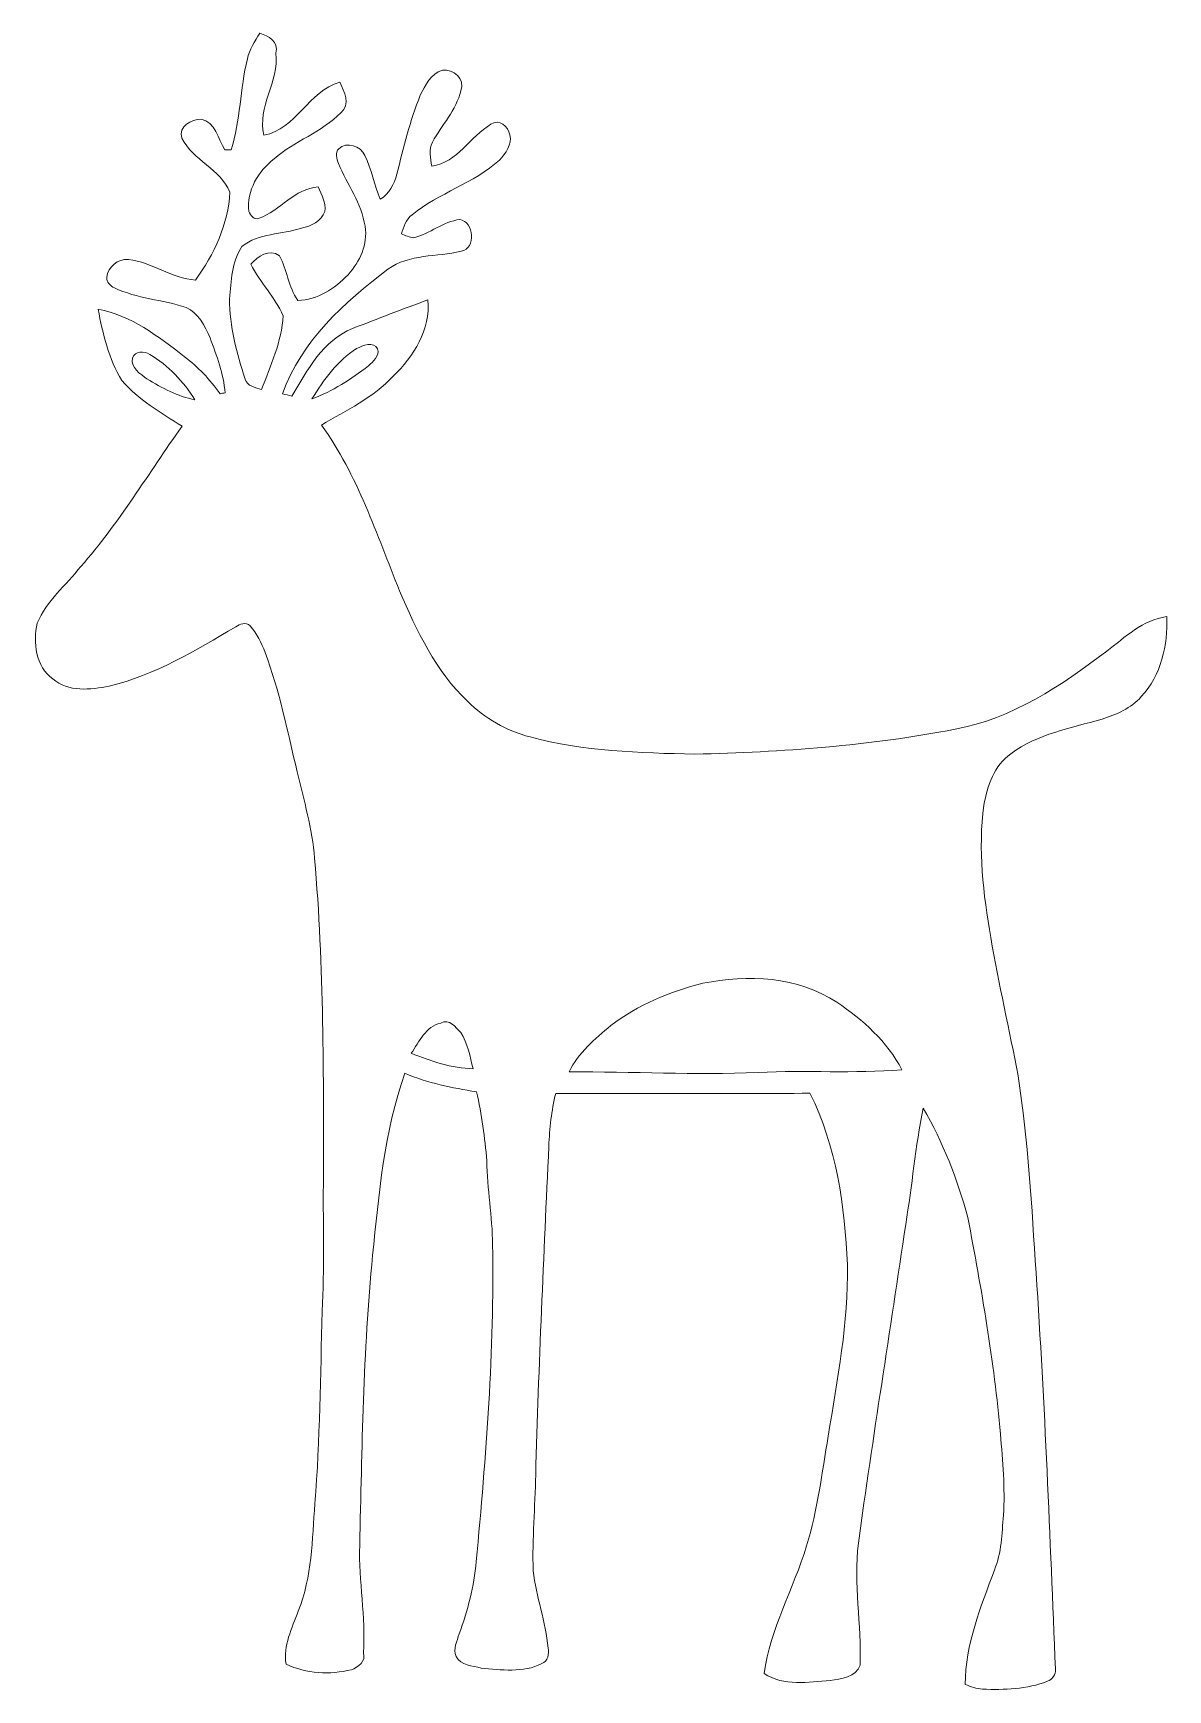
# Model space of a CAD drawing. Header units: centimetres. Extents: x -11 to 11, y -16 to 16.
import ezdxf

# ---------------------------------------------------------------- set-up
doc = ezdxf.new("R2010")
doc.units = ezdxf.units.CM
doc.header["$MEASUREMENT"] = 0
doc.layers.add('Layer 1', color=7, linetype='Continuous')

msp = doc.modelspace()

# ---------------------------------------------------------------- linework, layer by layer
at = {"layer": 'Layer 1', "color": 251, "lineweight": 9}
for points, knots in [([(-6.61577, 16.03593), (-6.44608, 15.98053), (-6.23935, 15.87365), (-6.30073, 15.64787), (-6.30073, 15.64787), (-6.23547, 15.09683), (-6.67256, 14.60894), (-6.53251, 14.0579), (-6.53251, 14.0579), (-5.90562, 14.17785), (-5.66715, 14.91304), (-5.06495, 15.08766), (-5.06495, 15.08766), (-4.97676, 14.90739), (-4.84764, 14.65127), (-5.04061, 14.49464), (-5.04061, 14.49464), (-5.4135, 14.1214), (-5.93773, 13.94642), (-6.33425, 13.6007), (-6.33425, 13.6007), (-6.64646, 13.3654), (-6.86941, 12.98299), (-6.82673, 12.58223), (-6.82673, 12.58223), (-6.79815, 12.50568), (-6.72019, 12.41466), (-6.62882, 12.44994), (-6.62882, 12.44994), (-6.21818, 12.60022), (-5.93984, 13.02779), (-5.48088, 13.05919), (-5.48088, 13.05919), (-5.41914, 12.90749), (-5.32495, 12.75545), (-5.35176, 12.58364), (-5.35176, 12.58364), (-5.41738, 12.3942), (-5.62199, 12.29966), (-5.80473, 12.26085), (-5.80473, 12.26085), (-6.1882, 12.13315), (-6.63305, 12.16772), (-6.96325, 11.90384), (-6.96325, 11.90384), (-7.1534, 11.60327), (-7.17104, 11.23568), (-7.19785, 10.89172), (-7.19785, 10.89172), (-7.20455, 10.35866), (-7.06309, 9.83655), (-6.89622, 9.33526), (-6.89622, 9.33526), (-6.85883, 9.19273), (-6.69514, 9.17827), (-6.57908, 9.13417), (-6.57908, 9.13417), (-6.40516, 9.59667), (-6.18714, 10.06692), (-6.1628, 10.56364), (-6.1628, 10.56364), (-6.3212, 10.92241), (-6.60695, 11.21169), (-6.78651, 11.56094), (-6.78651, 11.56094), (-6.65281, 11.70664), (-6.42668, 11.8735), (-6.23441, 11.72569), (-6.23441, 11.72569), (-6.08272, 11.45123), (-6.06085, 11.12103), (-5.87775, 10.86068), (-5.87775, 10.86068), (-5.49358, 10.86738), (-5.15985, 11.08998), (-4.90232, 11.35774), (-4.90232, 11.35774), (-4.67409, 11.61209), (-4.5178, 11.94441), (-4.57318, 12.29542), (-4.57318, 12.29542), (-4.64092, 12.73746), (-4.9182, 13.10364), (-5.08718, 13.50898), (-5.08718, 13.50898), (-5.11964, 13.59964), (-5.16408, 13.71818), (-5.08506, 13.79861), (-5.08506, 13.79861), (-4.9316, 13.94007), (-4.65714, 13.85082), (-4.57742, 13.66949), (-4.57742, 13.66949), (-4.449, 13.39821), (-4.39644, 13.09835), (-4.28321, 12.82071), (-4.28321, 12.82071), (-4.10293, 12.9209), (-4.01121, 13.11563), (-3.95864, 13.30719), (-3.95864, 13.30719), (-3.82565, 13.82013), (-3.70535, 14.33977), (-3.50462, 14.83154), (-3.50462, 14.83154), (-3.40902, 15.02169), (-3.2993, 15.25417), (-3.07705, 15.31661), (-3.07705, 15.31661), (-2.86785, 15.34731), (-2.62373, 15.15222), (-2.71792, 14.91974), (-2.71792, 14.91974), (-2.80718, 14.54544), (-3.0901, 14.25616), (-3.26932, 13.92455), (-3.26932, 13.92455), (-3.34446, 13.77991), (-3.29895, 13.61234), (-3.28343, 13.45853), (-3.28343, 13.45853), (-2.77507, 13.53226), (-2.54647, 14.03568), (-2.13549, 14.27027), (-2.13549, 14.27027), (-1.98097, 14.38775), (-1.79858, 14.22547), (-1.77001, 14.06743), (-1.77001, 14.06743), (-1.71603, 13.88046), (-1.85679, 13.70724), (-1.97039, 13.57742), (-1.97039, 13.57742), (-2.46886, 13.12516), (-3.14549, 12.94242), (-3.66372, 12.51838), (-3.66372, 12.51838), (-3.78261, 12.43019), (-3.82459, 12.28061), (-3.86904, 12.14761), (-3.86904, 12.14761), (-3.79107, 12.12186), (-3.71487, 12.07494), (-3.63056, 12.07529), (-3.63056, 12.07529), (-3.31765, 12.14832), (-3.06188, 12.39067), (-2.73838, 12.42701), (-2.73838, 12.42701), (-2.46533, 12.38679), (-2.41665, 11.86186), (-2.71122, 11.81247), (-2.71122, 11.81247), (-3.18077, 11.69853), (-3.72017, 11.7652), (-4.12975, 11.46393), (-4.12975, 11.46393), (-4.97711, 10.82893), (-5.81002, 10.07433), (-6.1762, 9.05092), (-6.1762, 9.05092), (-6.11447, 9.0361), (-6.05273, 9.02164), (-5.99064, 9.00753), (-5.99064, 9.00753), (-5.69466, 9.51376), (-5.38669, 10.08456), (-4.81519, 10.31774), (-4.81519, 10.31774), (-4.32978, 10.50367), (-3.8454, 10.69487), (-3.3561, 10.8695), (-3.3561, 10.8695), (-3.30636, 10.29271), (-3.63021, 9.77588), (-4.0299, 9.39241), (-4.0299, 9.39241), (-4.41761, 8.97754), (-4.93548, 8.73025), (-5.41844, 8.44767), (-5.41844, 8.44767), (-4.71712, 7.47788), (-4.35128, 6.331), (-3.90502, 5.23457), (-3.90502, 5.23457), (-3.57376, 4.46516), (-3.20617, 3.67988), (-2.58704, 3.09709), (-2.58704, 3.09709), (-2.25684, 2.76336), (-1.83245, 2.52523), (-1.37843, 2.40846), (-1.37843, 2.40846), (-0.33985, 2.12448), (0.7453, 2.09908), (1.81492, 2.07333), (1.81492, 2.07333), (3.50296, 2.11284), (5.197, 2.23419), (6.85647, 2.5584), (6.85647, 2.5584), (7.96278, 2.76054), (8.9181, 3.39836), (9.7944, 4.0697), (9.7944, 4.0697), (10.15247, 4.3364), (10.49255, 4.67612), (10.9568, 4.73645), (10.9568, 4.73645), (10.97938, 4.18717), (10.84885, 3.60015), (10.46503, 3.18775), (10.46503, 3.18775), (10.26783, 2.96268), (9.98102, 2.84379), (9.70373, 2.75137), (9.70373, 2.75137), (9.09943, 2.58133), (8.45173, 2.46456), (7.93738, 2.08215), (7.93738, 2.08215), (7.61212, 1.85743), (7.48194, 1.45561), (7.41527, 1.08484), (7.41527, 1.08484), (7.29638, 0.23112), (7.40257, -0.63319), (7.54862, -1.47668), (7.54862, -1.47668), (7.70207, -2.37485), (7.90915, -3.26244), (8.07813, -4.15779), (8.07813, -4.15779), (8.27428, -5.41932), (8.3406, -6.69638), (8.42597, -7.96885), (8.42597, -7.96885), (8.59883, -10.52507), (8.6955, -13.08589), (8.79921, -15.64529), (8.79921, -15.64529), (8.80733, -15.7476), (8.74488, -15.84532), (8.64752, -15.87848), (8.64752, -15.87848), (8.24817, -16.0344), (7.80967, -16.04534), (7.3874, -16.03158), (7.3874, -16.03158), (7.27027, -16.027), (7.16162, -15.98078), (7.05437, -15.93951), (7.05437, -15.93951), (7.05473, -15.16481), (7.35635, -14.44161), (7.61811, -13.72653), (7.61811, -13.72653), (7.75781, -13.39033), (7.76628, -13.02168), (7.79238, -12.66432), (7.79238, -12.66432), (7.83048, -12.13974), (7.7751, -11.61551), (7.737, -11.09269), (7.737, -11.09269), (7.60929, -9.68299), (7.37011, -8.28599), (7.10341, -6.89711), (7.10341, -6.89711), (6.90374, -6.16192), (6.61975, -5.44119), (6.24016, -4.77938), (6.24016, -4.77938), (6.08776, -5.52304), (6.02426, -6.28222), (5.90008, -7.03116), (5.90008, -7.03116), (5.59917, -9.08962), (5.26508, -11.14314), (4.98427, -13.20477), (4.98427, -13.20477), (4.88585, -13.99253), (5.04636, -14.77957), (5.01673, -15.56803), (5.01673, -15.56803), (4.93947, -15.80192), (4.64349, -15.82627), (4.43923, -15.86613), (4.43923, -15.86613), (4.01343, -15.89294), (3.5393, -15.98255), (3.16006, -15.7289), (3.16006, -15.7289), (3.27612, -14.85754), (3.72627, -14.08742), (3.98097, -13.25698), (3.98097, -13.25698), (4.18947, -12.56378), (4.27766, -11.84411), (4.40043, -11.13326), (4.40043, -11.13326), (4.57223, -10.03436), (4.79554, -8.93405), (4.77014, -7.81645), (4.77014, -7.81645), (4.7211, -6.68191), (4.55918, -5.51951), (4.04588, -4.49328), (4.04588, -4.49328), (2.4037, -4.49822), (0.76188, -4.49575), (-0.8803, -4.49434), (-0.8803, -4.49434), (-0.9618, -4.82983), (-0.99954, -5.17379), (-1.01365, -5.51845), (-1.01365, -5.51845), (-1.11208, -7.64006), (-1.21121, -9.76131), (-1.26801, -11.88433), (-1.26801, -11.88433), (-1.28, -12.50204), (-1.33786, -13.1194), (-1.31634, -13.73747), (-1.31634, -13.73747), (-1.26025, -14.24406), (-1.06763, -14.72595), (-1.02988, -15.23572), (-1.02988, -15.23572), (-1.00483, -15.34472), (-1.02706, -15.49501), (-1.14912, -15.53699), (-1.14912, -15.53699), (-1.51072, -15.72149), (-1.94005, -15.65623), (-2.32634, -15.62377), (-2.32634, -15.62377), (-2.49285, -15.57403), (-2.72145, -15.57579), (-2.80929, -15.39799), (-2.80929, -15.39799), (-2.87667, -15.25618), (-2.78742, -15.09848), (-2.75179, -14.96196), (-2.75179, -14.96196), (-2.58387, -14.51111), (-2.46181, -14.04121), (-2.42088, -13.56108), (-2.42088, -13.56108), (-2.22968, -11.52097), (-2.06564, -9.4738), (-2.10303, -7.42345), (-2.10303, -7.42345), (-2.10832, -6.88053), (-2.2071, -6.3436), (-2.21416, -5.80067), (-2.21416, -5.80067), (-2.25473, -5.35123), (-2.30905, -4.90109), (-2.417, -4.46259), (-2.417, -4.46259), (-2.89008, -4.39309), (-3.36068, -4.29114), (-3.80342, -4.10664), (-3.80342, -4.10664), (-4.20206, -5.24011), (-4.30895, -6.44873), (-4.42714, -7.63723), (-4.42714, -7.63723), (-4.61164, -9.50061), (-4.6328, -11.37421), (-4.67831, -13.24464), (-4.67831, -13.24464), (-4.70195, -13.94102), (-4.55484, -14.63035), (-4.60599, -15.32779), (-4.60599, -15.32779), (-4.5506, -15.4943), (-4.70724, -15.61037), (-4.83989, -15.65587), (-4.83989, -15.65587), (-5.25828, -15.75712), (-5.7116, -15.7296), (-6.10494, -15.54934), (-6.10494, -15.54934), (-6.16633, -15.18492), (-5.98958, -14.85119), (-5.86717, -14.51993), (-5.86717, -14.51993), (-5.60223, -13.85988), (-5.59835, -13.13633), (-5.54544, -12.43783), (-5.54544, -12.43783), (-5.44595, -11.19888), (-5.44243, -9.95498), (-5.40221, -8.71356), (-5.40221, -8.71356), (-5.36517, -7.89582), (-5.38739, -7.07738), (-5.3821, -6.25964), (-5.3821, -6.25964), (-5.37716, -4.15355), (-5.36834, -2.04324), (-5.55214, 0.05685), (-5.55214, 0.05685), (-5.59165, 0.6287), (-5.76169, 1.17833), (-5.89116, 1.7336), (-5.89116, 1.7336), (-6.07249, 2.50936), (-6.233, 3.29358), (-6.50817, 4.04288), (-6.50817, 4.04288), (-6.58296, 4.2274), (-6.67327, 4.40907), (-6.80309, 4.56112), (-6.80309, 4.56112), (-6.88493, 4.63238), (-6.99959, 4.5978), (-7.07861, 4.54136), (-7.07861, 4.54136), (-7.85613, 4.08028), (-8.64494, 3.6065), (-9.53218, 3.3906), (-9.53218, 3.3906), (-9.89131, 3.32392), (-10.32628, 3.26818), (-10.62263, 3.531), (-10.62263, 3.531), (-10.95882, 3.76807), (-11.00504, 4.24009), (-10.92566, 4.61015), (-10.92566, 4.61015), (-10.74257, 5.04089), (-10.36862, 5.34781), (-10.08181, 5.70764), (-10.08181, 5.70764), (-9.33745, 6.54514), (-8.77159, 7.51633), (-8.11966, 8.42263), (-8.11966, 8.42263), (-8.53135, 8.68438), (-8.9628, 8.93626), (-9.28489, 9.30986), (-9.28489, 9.30986), (-9.53747, 9.7272), (-9.65918, 10.21403), (-9.7435, 10.69099), (-9.7435, 10.69099), (-9.10708, 10.57034), (-8.58109, 10.16076), (-8.07944, 9.77694), (-8.07944, 9.77694), (-7.80992, 9.5755), (-7.58061, 9.3275), (-7.38447, 9.05445), (-7.38447, 9.05445), (-7.36013, 9.05797), (-7.31144, 9.06504), (-7.2871, 9.06856), (-7.2871, 9.06856), (-7.3118, 9.43934), (-7.45008, 9.78963), (-7.57744, 10.1343), (-7.57744, 10.1343), (-7.67586, 10.36325), (-7.80427, 10.61656), (-8.04275, 10.72451), (-8.04275, 10.72451), (-8.49854, 10.87761), (-8.99384, 10.89384), (-9.43128, 11.10445), (-9.43128, 11.10445), (-9.51031, 11.14078), (-9.58263, 11.21593), (-9.57839, 11.308), (-9.57839, 11.308), (-9.5537, 11.50873), (-9.36708, 11.67277), (-9.15754, 11.64949), (-9.15754, 11.64949), (-8.69998, 11.60257), (-8.32393, 11.28683), (-7.85931, 11.25473), (-7.85931, 11.25473), (-7.49947, 11.75038), (-7.22325, 12.33952), (-7.19326, 12.95618), (-7.19326, 12.95618), (-7.37212, 13.40879), (-7.91187, 13.56895), (-8.12249, 14.00322), (-8.12249, 14.00322), (-8.19656, 14.23288), (-7.93798, 14.36976), (-7.7503, 14.37258), (-7.7503, 14.37258), (-7.47443, 14.3112), (-7.42257, 13.98841), (-7.29239, 13.77815), (-7.29239, 13.77815), (-7.26135, 13.77709), (-7.19926, 13.77497), (-7.16822, 13.77392), (-7.16822, 13.77392), (-6.98548, 14.34577), (-6.99818, 14.95678), (-6.85318, 15.5371), (-6.85318, 15.5371), (-6.81403, 15.71949), (-6.70925, 15.87753), (-6.61577, 16.03593), (-6.61577, 16.03593), (-6.61577, 16.03593), (-6.61577, 16.03593), (-6.61577, 16.03593)], [0, 0, 0, 0, 0.00769231, 0.00769231, 0.00769231, 0.00769231, 0.01538462, 0.01538462, 0.01538462, 0.01538462, 0.02307692, 0.02307692, 0.02307692, 0.02307692, 0.03076923, 0.03076923, 0.03076923, 0.03076923, 0.03846154, 0.03846154, 0.03846154, 0.03846154, 0.04615385, 0.04615385, 0.04615385, 0.04615385, 0.05384615, 0.05384615, 0.05384615, 0.05384615, 0.06153846, 0.06153846, 0.06153846, 0.06153846, 0.06923077, 0.06923077, 0.06923077, 0.06923077, 0.07692308, 0.07692308, 0.07692308, 0.07692308, 0.08461538, 0.08461538, 0.08461538, 0.08461538, 0.09230769, 0.09230769, 0.09230769, 0.09230769, 0.1, 0.1, 0.1, 0.1, 0.10769231, 0.10769231, 0.10769231, 0.10769231, 0.11538462, 0.11538462, 0.11538462, 0.11538462, 0.12307692, 0.12307692, 0.12307692, 0.12307692, 0.13076923, 0.13076923, 0.13076923, 0.13076923, 0.13846154, 0.13846154, 0.13846154, 0.13846154, 0.14615385, 0.14615385, 0.14615385, 0.14615385, 0.15384615, 0.15384615, 0.15384615, 0.15384615, 0.16153846, 0.16153846, 0.16153846, 0.16153846, 0.16923077, 0.16923077, 0.16923077, 0.16923077, 0.17692308, 0.17692308, 0.17692308, 0.17692308, 0.18461538, 0.18461538, 0.18461538, 0.18461538, 0.19230769, 0.19230769, 0.19230769, 0.19230769, 0.2, 0.2, 0.2, 0.2, 0.20769231, 0.20769231, 0.20769231, 0.20769231, 0.21538462, 0.21538462, 0.21538462, 0.21538462, 0.22307692, 0.22307692, 0.22307692, 0.22307692, 0.23076923, 0.23076923, 0.23076923, 0.23076923, 0.23846154, 0.23846154, 0.23846154, 0.23846154, 0.24615385, 0.24615385, 0.24615385, 0.24615385, 0.25384615, 0.25384615, 0.25384615, 0.25384615, 0.26153846, 0.26153846, 0.26153846, 0.26153846, 0.26923077, 0.26923077, 0.26923077, 0.26923077, 0.27692308, 0.27692308, 0.27692308, 0.27692308, 0.28461538, 0.28461538, 0.28461538, 0.28461538, 0.29230769, 0.29230769, 0.29230769, 0.29230769, 0.3, 0.3, 0.3, 0.3, 0.30769231, 0.30769231, 0.30769231, 0.30769231, 0.31538462, 0.31538462, 0.31538462, 0.31538462, 0.32307692, 0.32307692, 0.32307692, 0.32307692, 0.33076923, 0.33076923, 0.33076923, 0.33076923, 0.33846154, 0.33846154, 0.33846154, 0.33846154, 0.34615385, 0.34615385, 0.34615385, 0.34615385, 0.35384615, 0.35384615, 0.35384615, 0.35384615, 0.36153846, 0.36153846, 0.36153846, 0.36153846, 0.36923077, 0.36923077, 0.36923077, 0.36923077, 0.37692308, 0.37692308, 0.37692308, 0.37692308, 0.38461538, 0.38461538, 0.38461538, 0.38461538, 0.39230769, 0.39230769, 0.39230769, 0.39230769, 0.4, 0.4, 0.4, 0.4, 0.40769231, 0.40769231, 0.40769231, 0.40769231, 0.41538462, 0.41538462, 0.41538462, 0.41538462, 0.42307692, 0.42307692, 0.42307692, 0.42307692, 0.43076923, 0.43076923, 0.43076923, 0.43076923, 0.43846154, 0.43846154, 0.43846154, 0.43846154, 0.44615385, 0.44615385, 0.44615385, 0.44615385, 0.45384615, 0.45384615, 0.45384615, 0.45384615, 0.46153846, 0.46153846, 0.46153846, 0.46153846, 0.46923077, 0.46923077, 0.46923077, 0.46923077, 0.47692308, 0.47692308, 0.47692308, 0.47692308, 0.48461538, 0.48461538, 0.48461538, 0.48461538, 0.49230769, 0.49230769, 0.49230769, 0.49230769, 0.5, 0.5, 0.5, 0.5, 0.50769231, 0.50769231, 0.50769231, 0.50769231, 0.51538462, 0.51538462, 0.51538462, 0.51538462, 0.52307692, 0.52307692, 0.52307692, 0.52307692, 0.53076923, 0.53076923, 0.53076923, 0.53076923, 0.53846154, 0.53846154, 0.53846154, 0.53846154, 0.54615385, 0.54615385, 0.54615385, 0.54615385, 0.55384615, 0.55384615, 0.55384615, 0.55384615, 0.56153846, 0.56153846, 0.56153846, 0.56153846, 0.56923077, 0.56923077, 0.56923077, 0.56923077, 0.57692308, 0.57692308, 0.57692308, 0.57692308, 0.58461538, 0.58461538, 0.58461538, 0.58461538, 0.59230769, 0.59230769, 0.59230769, 0.59230769, 0.6, 0.6, 0.6, 0.6, 0.60769231, 0.60769231, 0.60769231, 0.60769231, 0.61538462, 0.61538462, 0.61538462, 0.61538462, 0.62307692, 0.62307692, 0.62307692, 0.62307692, 0.63076923, 0.63076923, 0.63076923, 0.63076923, 0.63846154, 0.63846154, 0.63846154, 0.63846154, 0.64615385, 0.64615385, 0.64615385, 0.64615385, 0.65384615, 0.65384615, 0.65384615, 0.65384615, 0.66153846, 0.66153846, 0.66153846, 0.66153846, 0.66923077, 0.66923077, 0.66923077, 0.66923077, 0.67692308, 0.67692308, 0.67692308, 0.67692308, 0.68461538, 0.68461538, 0.68461538, 0.68461538, 0.69230769, 0.69230769, 0.69230769, 0.69230769, 0.7, 0.7, 0.7, 0.7, 0.70769231, 0.70769231, 0.70769231, 0.70769231, 0.71538462, 0.71538462, 0.71538462, 0.71538462, 0.72307692, 0.72307692, 0.72307692, 0.72307692, 0.73076923, 0.73076923, 0.73076923, 0.73076923, 0.73846154, 0.73846154, 0.73846154, 0.73846154, 0.74615385, 0.74615385, 0.74615385, 0.74615385, 0.75384615, 0.75384615, 0.75384615, 0.75384615, 0.76153846, 0.76153846, 0.76153846, 0.76153846, 0.76923077, 0.76923077, 0.76923077, 0.76923077, 0.77692308, 0.77692308, 0.77692308, 0.77692308, 0.78461538, 0.78461538, 0.78461538, 0.78461538, 0.79230769, 0.79230769, 0.79230769, 0.79230769, 0.8, 0.8, 0.8, 0.8, 0.80769231, 0.80769231, 0.80769231, 0.80769231, 0.81538462, 0.81538462, 0.81538462, 0.81538462, 0.82307692, 0.82307692, 0.82307692, 0.82307692, 0.83076923, 0.83076923, 0.83076923, 0.83076923, 0.83846154, 0.83846154, 0.83846154, 0.83846154, 0.84615385, 0.84615385, 0.84615385, 0.84615385, 0.85384615, 0.85384615, 0.85384615, 0.85384615, 0.86153846, 0.86153846, 0.86153846, 0.86153846, 0.86923077, 0.86923077, 0.86923077, 0.86923077, 0.87692308, 0.87692308, 0.87692308, 0.87692308, 0.88461538, 0.88461538, 0.88461538, 0.88461538, 0.89230769, 0.89230769, 0.89230769, 0.89230769, 0.9, 0.9, 0.9, 0.9, 0.90769231, 0.90769231, 0.90769231, 0.90769231, 0.91538462, 0.91538462, 0.91538462, 0.91538462, 0.92307692, 0.92307692, 0.92307692, 0.92307692, 0.93076923, 0.93076923, 0.93076923, 0.93076923, 0.93846154, 0.93846154, 0.93846154, 0.93846154, 0.94615385, 0.94615385, 0.94615385, 0.94615385, 0.95384615, 0.95384615, 0.95384615, 0.95384615, 0.96153846, 0.96153846, 0.96153846, 0.96153846, 0.96923077, 0.96923077, 0.96923077, 0.96923077, 0.97692308, 0.97692308, 0.97692308, 0.97692308, 0.98461538, 0.98461538, 0.98461538, 0.98461538, 1, 1, 1, 1]), ([(-4.73863, 9.92686), (-5.11187, 9.69192), (-5.37787, 9.32433), (-5.60259, 8.95249), (-5.60259, 8.95249), (-5.20431, 9.09713), (-4.84553, 9.33667), (-4.50933, 9.59067), (-4.50933, 9.59067), (-4.42043, 9.67357), (-4.28849, 9.78365), (-4.33189, 9.92157), (-4.33189, 9.92157), (-4.41337, 10.07291), (-4.61728, 9.99142), (-4.73863, 9.92686), (-4.73863, 9.92686), (-4.73863, 9.92686), (-4.73863, 9.92686), (-4.73863, 9.92686)], [0, 0, 0, 0, 0.16666667, 0.16666667, 0.16666667, 0.16666667, 0.33333333, 0.33333333, 0.33333333, 0.33333333, 0.5, 0.5, 0.5, 0.5, 0.66666667, 0.66666667, 0.66666667, 0.66666667, 1, 1, 1, 1]), ([(-9.0771, 9.74555), (-9.12226, 9.55927), (-8.92364, 9.43474), (-8.80017, 9.33878), (-8.80017, 9.33878), (-8.51053, 9.16486), (-8.20432, 9.00188), (-7.86954, 8.93485), (-7.86954, 8.93485), (-8.08791, 9.29081), (-8.38812, 9.59808), (-8.74513, 9.81574), (-8.74513, 9.81574), (-8.85308, 9.87571), (-9.03758, 9.88841), (-9.0771, 9.74555), (-9.0771, 9.74555), (-9.0771, 9.74555), (-9.0771, 9.74555), (-9.0771, 9.74555)], [0, 0, 0, 0, 0.16666667, 0.16666667, 0.16666667, 0.16666667, 0.33333333, 0.33333333, 0.33333333, 0.33333333, 0.5, 0.5, 0.5, 0.5, 0.66666667, 0.66666667, 0.66666667, 0.66666667, 1, 1, 1, 1]), ([(1.97155, -2.36391), (1.33197, -2.51984), (0.71143, -2.78442), (0.18473, -3.18342), (0.18473, -3.18342), (-0.12571, -3.43636), (-0.44321, -3.71047), (-0.61925, -4.07806), (-0.61925, -4.07806), (0.59995, -4.06959), (1.81986, -4.14685), (3.03906, -4.08829), (3.03906, -4.08829), (3.96792, -4.0449), (4.89925, -4.11299), (5.82671, -4.03784), (5.82671, -4.03784), (5.54131, -3.49315), (5.07247, -3.06735), (4.56658, -2.73151), (4.56658, -2.73151), (3.80811, -2.23268), (2.83903, -2.18258), (1.97155, -2.36391), (1.97155, -2.36391), (1.97155, -2.36391), (1.97155, -2.36391), (1.97155, -2.36391)], [0, 0, 0, 0, 0.125, 0.125, 0.125, 0.125, 0.25, 0.25, 0.25, 0.25, 0.375, 0.375, 0.375, 0.375, 0.5, 0.5, 0.5, 0.5, 0.625, 0.625, 0.625, 0.625, 0.75, 0.75, 0.75, 0.75, 1, 1, 1, 1]), ([(-3.1088, -3.13579), (-3.39773, -3.19294), (-3.5272, -3.49915), (-3.67854, -3.71893), (-3.67854, -3.71893), (-3.29648, -3.87098), (-2.89749, -4.0068), (-2.48262, -4.01915), (-2.48262, -4.01915), (-2.53942, -3.77961), (-2.58493, -3.52596), (-2.72039, -3.31571), (-2.72039, -3.31571), (-2.82164, -3.21517), (-2.93982, -3.03948), (-3.1088, -3.13579)], [0, 0, 0, 0, 0.2, 0.2, 0.2, 0.2, 0.4, 0.4, 0.4, 0.4, 0.6, 0.6, 0.6, 0.6, 1, 1, 1, 1])]:
    msp.add_open_spline(points, degree=3, knots=knots, dxfattribs=at)

doc.saveas('drawing.dxf')
